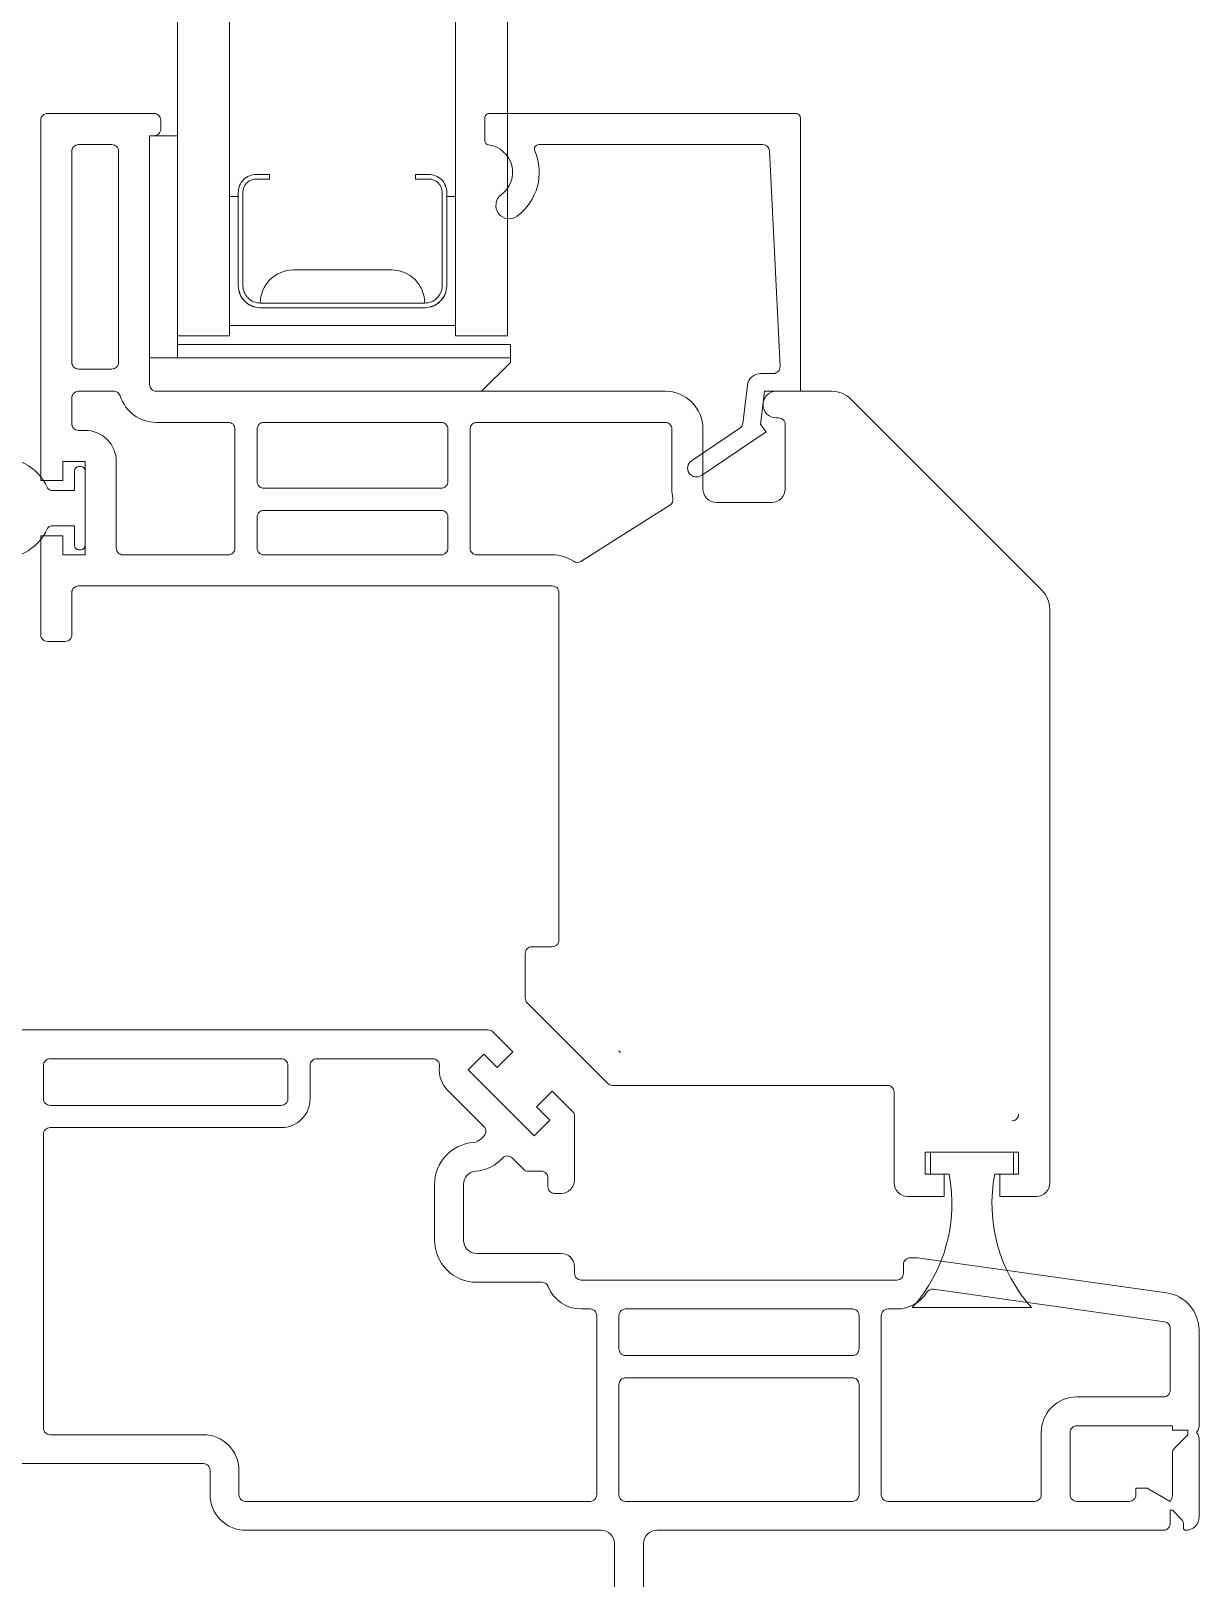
# Model space of a CAD drawing. Header units: inches. Extents: x -3905 to 10892, y 1064 to 9590.
# Drawn here: x 1090.209 to 1092.837, y 4220.301 to 4223.782 of the extents above; entities that cross this region are included whole.
import ezdxf

# ---------------------------------------------------------------- set-up
doc = ezdxf.new("R2010")
doc.units = ezdxf.units.IN
doc.header["$MEASUREMENT"] = 0
doc.layers.add('SECTIONS', color=70, linetype='Continuous', lineweight=0)

msp = doc.modelspace()

# ---------------------------------------------------------------- linework, layer by layer
at = {"layer": 'SECTIONS', "lineweight": 0}
for p, q in [((1090.48575, 4223.54647), (1090.47575, 4223.54647)), ((1090.47575, 4223.04647), (1090.47575, 4223.54647)), ((1090.53825, 4223.54647), (1090.53825, 4223.04647)), ((1090.67525, 4223.40947), (1090.67525, 4223.20897)), ((1091.14425, 4223.20897), (1091.14425, 4223.40947)), ((1090.72475, 4223.16997), (1091.09475, 4223.16997)), ((1090.72475, 4223.15947), (1091.09475, 4223.15947)), ((1091.28775, 4223.07647), (1090.53825, 4223.07647)), ((1091.28775, 4223.04647), (1091.28775, 4223.07647)), ((1090.53825, 4223.04647), (1090.47575, 4223.04647)), ((1090.53825, 4223.04647), (1091.28775, 4223.04647)), ((1090.53825, 4223.04647), (1091.28775, 4223.04647)), ((1091.22275, 4222.97147), (1091.28775, 4223.03647)), ((1091.28775, 4223.03647), (1091.28775, 4223.04647)), ((1090.31675, 4222.80197), (1090.32075, 4222.80197)), ((1090.33075, 4222.79197), (1090.33075, 4222.62497)), ((1090.32075, 4222.61497), (1090.31675, 4222.61497)), ((1091.53154, 4221.48768), (1091.53536, 4221.48386)), ((1092.23225, 4221.25947), (1092.41925, 4221.25947))]:
    msp.add_line(p, q, dxfattribs=at)
for points in [[(1090.65525, 4232.95795), (1090.65525, 4233.43643), (1090.65525, 4223.09647), (1090.53825, 4223.09647), (1090.53825, 4223.54647), (1090.53825, 4233.43643)], [(1091.28125, 4232.95795), (1091.28125, 4233.43643), (1091.28125, 4223.09647), (1091.16425, 4223.09647), (1091.16425, 4233.43643)], [(1091.14425, 4223.40947), (1091.16425, 4223.40947), (1091.16425, 4223.11947), (1090.65525, 4223.11947), (1090.65525, 4223.40947), (1090.67525, 4223.40947)]]:
    msp.add_lwpolyline(points, dxfattribs=at)
for points in [[(1090.53825, 4223.54647), (1090.47575, 4223.54647), (1090.47575, 4222.98647, 0.4142136), (1090.49075, 4222.97147), (1091.63575, 4222.97147, -0.4142136), (1091.72075, 4222.88647), (1091.72075, 4222.75147, 0.4142136), (1091.75075, 4222.72147), (1091.87575, 4222.72147, 0.4142136), (1091.90575, 4222.75147), (1091.90575, 4222.89647, 0.4142136), (1091.89075, 4222.91147), (1091.88575, 4222.91147, -1), (1091.88575, 4222.97147), (1092.0109, 4222.97147, -0.1989124), (1092.05333, 4222.95389), (1092.48318, 4222.52404, -0.1989124), (1092.50075, 4222.48162), (1092.50075, 4221.18947, -0.4142136), (1092.47075, 4221.15947), (1092.38825, 4221.15947), (1092.38825, 4221.20947), (1092.43075, 4221.20947), (1092.43075, 4221.25947), (1092.22075, 4221.25947), (1092.22075, 4221.20947), (1092.26325, 4221.20947), (1092.26325, 4221.15947), (1092.18075, 4221.15947, -0.4142136), (1092.15075, 4221.18947), (1092.15075, 4221.39447, 0.4142136), (1092.13575, 4221.40947), (1091.51697, 4221.40947, -0.1989124), (1091.50636, 4221.41386), (1091.32515, 4221.59508, -0.1989124), (1091.32075, 4221.60568), (1091.32075, 4221.70647, -0.4142136), (1091.33575, 4221.72147), (1091.38175, 4221.72147, 0.4142136), (1091.39675, 4221.73647), (1091.39675, 4222.51847, 0.4142136), (1091.38175, 4222.53347), (1090.31575, 4222.53347, 0.4142136), (1090.30075, 4222.51847), (1090.30075, 4222.42347, -0.4142136), (1090.28575, 4222.40847), (1090.24575, 4222.40847, -0.4142136), (1090.23075, 4222.42347), (1090.23075, 4222.64597), (1090.28075, 4222.64597), (1090.28075, 4222.60347), (1090.33075, 4222.60347), (1090.33075, 4222.81347), (1090.28075, 4222.81347), (1090.28075, 4222.77097), (1090.23075, 4222.77097), (1090.23075, 4223.58147, -0.4142136), (1090.24575, 4223.59647), (1090.48575, 4223.59647, -0.4142136), (1090.50075, 4223.58147), (1090.50075, 4223.56147, -0.4142136), (1090.48575, 4223.54647)], [(1090.72475, 4223.16997, -0.4142136), (1090.79917, 4223.24438), (1091.02034, 4223.24438, -0.4142136), (1091.09475, 4223.16997)], [(1090.31675, 4222.61497, -0.4142136), (1090.30675, 4222.62497), (1090.30675, 4222.66847), (1090.25509, 4222.66847, 0.2957887), (1090.24596, 4222.66255, -4.6866269), (1090.24596, 4222.75439, 0.2957887), (1090.25509, 4222.74847), (1090.30675, 4222.74847), (1090.30675, 4222.79197)], [(1089.96675, 4221.53447), (1091.23754, 4221.53447, -0.1989124), (1091.24815, 4221.53008), (1091.29325, 4221.48497), (1091.2579, 4221.44962), (1091.22784, 4221.47967), (1091.19249, 4221.44431), (1091.34098, 4221.29582), (1091.37634, 4221.33118), (1091.34628, 4221.36123), (1091.38164, 4221.39658), (1091.42736, 4221.35086, -0.1989124), (1091.43175, 4221.34026), (1091.43175, 4221.19647, -0.4142136), (1091.40175, 4221.16647), (1091.38675, 4221.16647, -0.4142136), (1091.37175, 4221.18147), (1091.37175, 4221.20147, 0.4142136), (1091.35675, 4221.21647), (1091.32755, 4221.21647, -0.1989124), (1091.31694, 4221.22086), (1091.29148, 4221.24632, 0.4289711), (1091.26975, 4221.24578, -0.1929787), (1091.20957, 4221.21639, 0.3929967), (1091.18175, 4221.18647), (1091.18175, 4221.06147, 0.4142136), (1091.21175, 4221.03147), (1091.40175, 4221.03147, -0.4142136), (1091.43175, 4221.00147), (1091.43175, 4220.98647, 0.4142136), (1091.44675, 4220.97147), (1092.15675, 4220.97147, 0.4142136), (1092.17175, 4220.98647), (1092.17175, 4221.00647, -0.4142136), (1092.18675, 4221.02147), (1092.20349, 4221.02147), (1092.76358, 4220.94275, -0.3738847), (1092.83675, 4220.85858), (1092.83675, 4220.6417, -0.1826758), (1092.833, 4220.63178, 0.3779645), (1092.833, 4220.62516, -0.1826758), (1092.83675, 4220.61524), (1092.83675, 4220.43847, -0.4142136), (1092.80675, 4220.40847, -0.4142136), (1092.80175, 4220.41347), (1092.80175, 4220.42226, 0.1989124), (1092.79736, 4220.43286), (1092.77675, 4220.45347), (1092.77175, 4220.45347), (1092.77175, 4220.42347, -0.4142136), (1092.75675, 4220.40847), (1091.61675, 4220.40847, 0.4142136), (1091.58675, 4220.37847), (1091.58675, 4219.31597, -1)], [(1092.23225, 4221.25947), (1092.23225, 4221.20947), (1092.27425, 4221.20947, -0.2345059), (1092.19154, 4220.90947), (1092.45997, 4220.90947, -0.2345059), (1092.37725, 4221.20947), (1092.41925, 4221.20947), (1092.41925, 4221.25947)], [(1091.52175, 4219.31597), (1091.52175, 4220.37847, 0.4142136), (1091.49175, 4220.40847), (1090.69175, 4220.40847, -0.4142136), (1090.61175, 4220.48847), (1090.61175, 4220.54347, 0.4142136), (1090.59675, 4220.55847), (1090.12675, 4220.55847, 0.4142136)]]:
    msp.add_lwpolyline(points, format="xyb", dxfattribs=at)
for points in [[(1091.87051, 4223.5122, 0.4000769), (1091.85552, 4223.52647), (1091.35147, 4223.52647, 0.5392467), (1091.34229, 4223.51251, -0.3485243), (1091.30265, 4223.36548, -1), (1091.26697, 4223.41372, 0.6718969), (1091.23843, 4223.52587, -0.3742421), (1091.22981, 4223.53578), (1091.22981, 4223.58647, -0.4142136), (1091.23981, 4223.59647), (1091.92981, 4223.59647, -0.4142136), (1091.93981, 4223.58647), (1091.93981, 4222.97147), (1091.85921, 4222.97147), (1091.85007, 4222.89703), (1091.86313, 4222.88031), (1091.71737, 4222.78199, -1), (1091.695, 4222.81515), (1091.80351, 4222.88834, 0.2171213), (1091.81001, 4222.89895), (1091.82059, 4222.98512, -0.3788661), (1091.85036, 4223.01147), (1091.87907, 4223.01147, 0.428493), (1091.89405, 4223.0272)], [(1090.40575, 4223.51147, 0.4142136), (1090.39075, 4223.52647), (1090.31575, 4223.52647, 0.4142136), (1090.30075, 4223.51147), (1090.30075, 4223.03647, 0.4142136), (1090.31575, 4223.02147), (1090.39075, 4223.02147, 0.4142136), (1090.40575, 4223.03647)], [(1090.71575, 4223.45947), (1090.74525, 4223.45947), (1090.74525, 4223.44897), (1090.71575, 4223.44897, 0.4142136), (1090.68575, 4223.41897), (1090.68575, 4223.20897, 0.4142136), (1090.72475, 4223.16997), (1091.09475, 4223.16997, 0.4142136), (1091.13375, 4223.20897), (1091.13375, 4223.41897, 0.4142136), (1091.10375, 4223.44897), (1091.07425, 4223.44897), (1091.07425, 4223.45947), (1091.10375, 4223.45947, -0.4142136), (1091.14425, 4223.41897), (1091.14425, 4223.20897, -0.4142136), (1091.09475, 4223.15947), (1090.72475, 4223.15947, -0.4142136), (1090.67525, 4223.20897), (1090.67525, 4223.41897, -0.4142136)], [(1090.40075, 4222.81347), (1090.40075, 4222.61847, 0.4142136), (1090.41575, 4222.60347), (1090.65275, 4222.60347, 0.4142136), (1090.66775, 4222.61847), (1090.66775, 4222.88647, 0.4142136), (1090.65275, 4222.90147), (1090.49075, 4222.90147, -0.3275382), (1090.40967, 4222.96097, 0.3275382), (1090.39536, 4222.97147), (1090.31575, 4222.97147, 0.4142136), (1090.30075, 4222.95647), (1090.30075, 4222.89847, 0.4142136), (1090.31575, 4222.88347), (1090.33075, 4222.88347, -0.4142137)], [(1091.13175, 4222.90147), (1090.73275, 4222.90147, 0.4142136), (1090.71775, 4222.88647), (1090.71775, 4222.76847, 0.4142136), (1090.73275, 4222.75347), (1091.13175, 4222.75347, 0.4142136), (1091.14675, 4222.76847), (1091.14675, 4222.88647, 0.4142136)], [(1091.21175, 4222.90147, 0.4142136), (1091.19675, 4222.88647), (1091.19675, 4222.61847, 0.4142136), (1091.21175, 4222.60347), (1091.38175, 4222.60347, -0.1501292), (1091.42947, 4222.58881, 0.2982166), (1091.4459, 4222.58854), (1091.64624, 4222.71504, 0.3135995), (1091.65291, 4222.73082, -0.0520376), (1091.65075, 4222.75147), (1091.65075, 4222.88647, 0.4142136), (1091.63575, 4222.90147)], [(1090.73275, 4222.70347, 0.4142136), (1090.71775, 4222.68847), (1090.71775, 4222.61847, 0.4142136), (1090.73275, 4222.60347), (1091.13175, 4222.60347, 0.4142136), (1091.14675, 4222.61847), (1091.14675, 4222.68847, 0.4142136), (1091.13175, 4222.70347)], [(1090.78675, 4221.45447), (1090.78675, 4221.37947, -0.4142136), (1090.77175, 4221.36447), (1090.25175, 4221.36447, -0.4142136), (1090.23675, 4221.37947), (1090.23675, 4221.45447, -0.4142136), (1090.25175, 4221.46947), (1090.77175, 4221.46947, -0.4142136)], [(1090.67675, 4220.54347), (1090.67675, 4220.48847, 0.4142136), (1090.69175, 4220.47347), (1091.46675, 4220.47347, 0.4142136), (1091.48175, 4220.48847), (1091.48175, 4220.89147, 0.4142136), (1091.46675, 4220.90647), (1091.44675, 4220.90647, -0.3075529), (1091.37238, 4220.95699, 0.3075529), (1091.35844, 4220.96647), (1091.21175, 4220.96647, -0.4142136), (1091.11675, 4221.06147), (1091.11675, 4221.18647, -0.3929967), (1091.20483, 4221.28122, 0.1929787), (1091.22155, 4221.28938, -0.0257), (1091.22736, 4221.29518, 0.4297216), (1091.22794, 4221.31694), (1091.14653, 4221.39835, -0.2322173), (1091.12801, 4221.45256, 0.4520083), (1091.11314, 4221.46947), (1090.85175, 4221.46947, 0.4142136), (1090.83675, 4221.45447), (1090.83675, 4221.37947, -0.4142136), (1090.77175, 4221.31447), (1090.25175, 4221.31447, 0.4142136), (1090.23675, 4221.29947), (1090.23675, 4220.63847, 0.4142136), (1090.25175, 4220.62347), (1090.59675, 4220.62347, -0.4142136)], [(1092.15675, 4220.90647), (1092.13675, 4220.90647, 0.4142136), (1092.12175, 4220.89147), (1092.12175, 4220.48847, 0.4142136), (1092.13675, 4220.47347), (1092.46675, 4220.47347, 0.4142136), (1092.48175, 4220.48847), (1092.48175, 4220.62847, -0.4142136), (1092.56175, 4220.70847), (1092.75675, 4220.70847, 0.4142136), (1092.77175, 4220.72347), (1092.77175, 4220.86293, 0.3738847), (1092.75884, 4220.87778), (1092.23929, 4220.9508, 0.2955967), (1092.2245, 4220.94392, -0.2580126)], [(1092.05675, 4220.80147, 0.4142136), (1092.07175, 4220.81647), (1092.07175, 4220.89147, 0.4142136), (1092.05675, 4220.90647), (1091.54675, 4220.90647, 0.4142136), (1091.53175, 4220.89147), (1091.53175, 4220.81647, 0.4142136), (1091.54675, 4220.80147)], [(1092.05675, 4220.47347, 0.4142136), (1092.07175, 4220.48847), (1092.07175, 4220.73647, 0.4142136), (1092.05675, 4220.75147), (1091.54675, 4220.75147, 0.4142136), (1091.53175, 4220.73647), (1091.53175, 4220.48847, 0.4142136), (1091.54675, 4220.47347), (1091.61675, 4220.47347)], [(1092.77474, 4220.47863), (1092.77175, 4220.47345), (1092.71975, 4220.50347), (1092.69475, 4220.50347), (1092.69475, 4220.48847, -0.4142136), (1092.67975, 4220.47347), (1092.56175, 4220.47347, -0.4142136), (1092.54675, 4220.48847), (1092.54675, 4220.62847, -0.4142136), (1092.56175, 4220.64347), (1092.77675, 4220.64347), (1092.77675, 4220.63347), (1092.81175, 4220.63347), (1092.81175, 4220.62347), (1092.78115, 4220.59286, 0.1989124), (1092.77675, 4220.58226), (1092.77675, 4220.48613, -0.1316525)]]:
    msp.add_lwpolyline(points, format="xyb", close=True, dxfattribs=at)
for centre, radius, start, end in [((1090.72475, 4223.20897), 0.0495, 180, 270), ((1091.09475, 4223.20897), 0.0495, 270, 0), ((1090.31675, 4222.79197), 0.01, 90, 180), ((1090.32075, 4222.79197), 0.01, 0, 90), ((1090.32075, 4222.62497), 0.01, 270, 0), ((1092.41575, 4221.34447), 0.015, 270, 0)]:
    msp.add_arc(centre, radius, start, end, dxfattribs=at)

doc.saveas('drawing.dxf')
